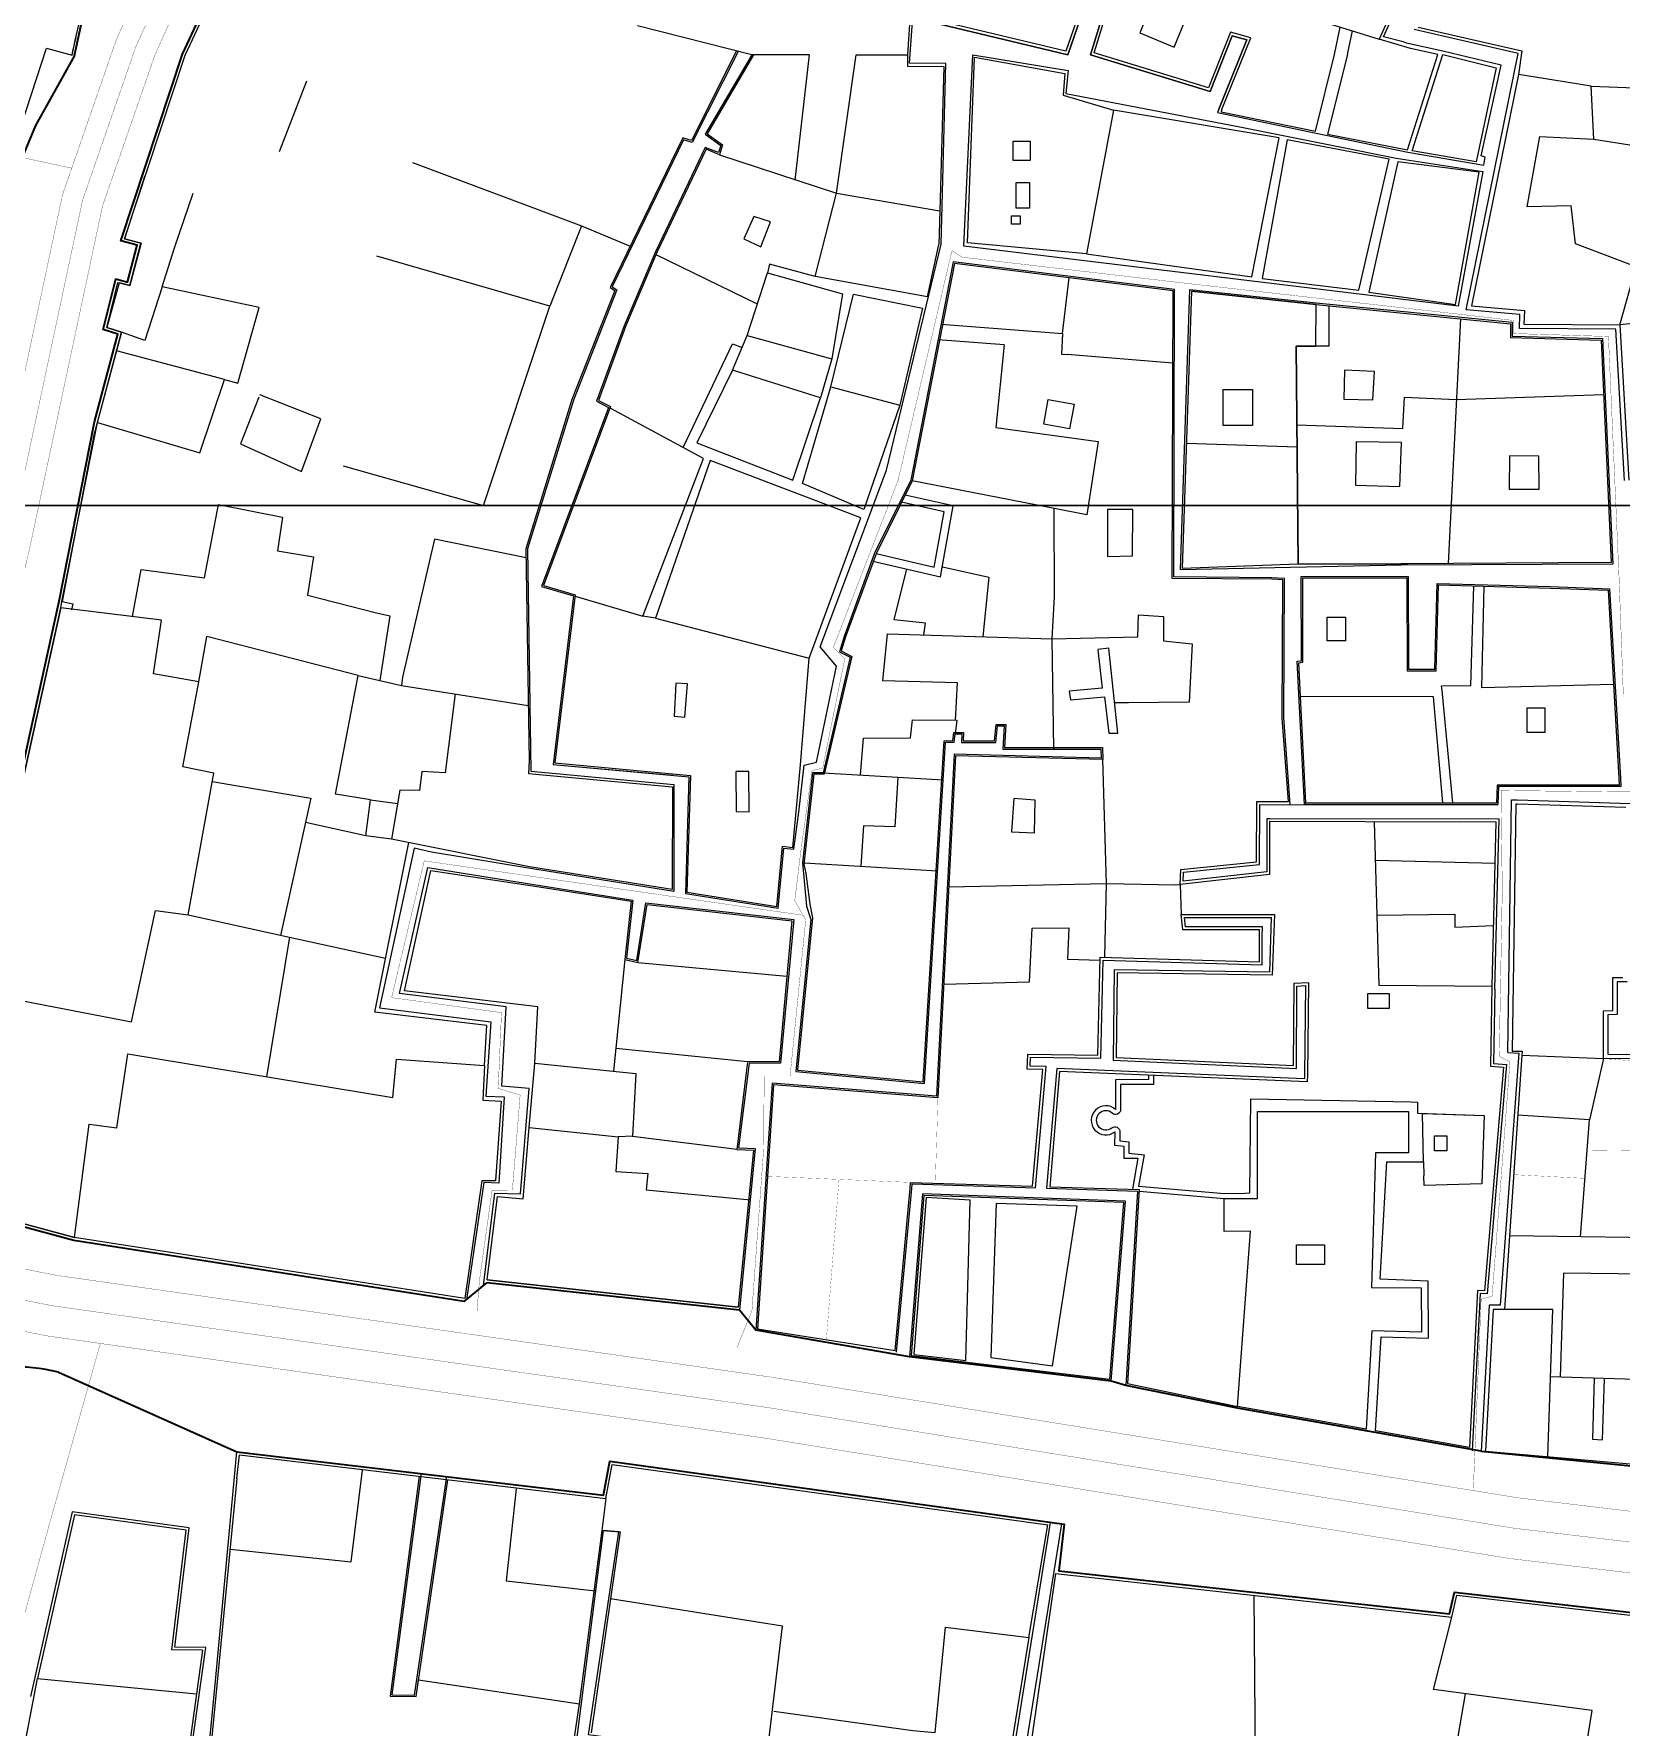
# Model space of a CAD drawing. Header units: millimetres. Extents: x 4203764 to 12476749, y 34048 to 3000914.
# Drawn here: x 11498438 to 11631358, y 2204188 to 2345947 of the extents above; entities that cross this region are included whole.
import ezdxf

# ---------------------------------------------------------------- set-up
doc = ezdxf.new("R2010")
doc.units = ezdxf.units.MM
doc.header["$MEASUREMENT"] = 0
for name, color, linetype, lineweight in [('2', 240, 'Continuous', 25), ('4', 1, 'Continuous', 35), ('building property', 253, 'Continuous', 15), ('road netwrk', 1, 'Continuous', 35), ('streets', 254, 'Continuous', 9)]:
    doc.layers.add(name, color=color, linetype=linetype, lineweight=lineweight)

msp = doc.modelspace()

# ---------------------------------------------------------------- linework, layer by layer
at = {"layer": '2', "const_width": 23.31871}
for points in [[(11342048.79395, 2283792.3258), (11367000.47043, 2272340.20737), (11378715.73745, 2265286.69877), (11402734.21332, 2257776.45994), (11414262.88726, 2256016.76953), (11454925.71031, 2249754.50609), (11475701.36311, 2246789.99508), (11480231.76511, 2245911.40656), (11486229.57225, 2269002.87917), (11494640.84738, 2303373.28406), (11500844.84346, 2332502.81187), (11505356.28519, 2345489.68327), (11519229.12762, 2376194.86505)], [(11522117.65889, 2374153.39902), (11508585.52512, 2344202.31802), (11504196.44078, 2331567.67097), (11498026.62462, 2302598.62764), (11489597.07053, 2268153.53073), (11483647.80142, 2245248.92886), (11500391.421, 2242001.81041), (11560380.79042, 2233462.16275), (11622745.37365, 2223382.5036), (11660188.69775, 2218907.11909), (11680825.9216, 2214742.33519), (11708277.19643, 2206561.17132), (11725899.05454, 2197409.32162), (11740171.49925, 2189395.27245), (11751882.38107, 2177570.30514), (11762736.41293, 2158787.71565), (11773126.06439, 2135238.18896)], [(11501609.05388, 2334702.70781), (11484717.29658, 2338326.82634), (11480446.35211, 2340252.07149), (11467777.20782, 2343203.90526), (11444874.49056, 2345725.09024), (11399265.54818, 2353168.46656)], [(11557308.46929, 2235944.36508), (11558567.57761, 2239015.63825), (11559552.69072, 2252621.36951), (11559594.5924, 2258671.51964), (11561762.98012, 2258672.37653), (11563074.1686, 2271777.86397), (11562154.63556, 2273369.0894), (11562656.28968, 2277481.37276), (11563603.66227, 2284275.10497), (11564491.96912, 2284466.8484), (11566342.24973, 2293627.33307), (11565386.79122, 2294582.03672), (11570811.60347, 2308573.21082), (11575317.945, 2327790.58181), (11576178.96512, 2327248.49357), (11595234.21693, 2325028.12079), (11618041.53147, 2322450.06654), (11622347.10214, 2321951.71446), (11622347.53439, 2320857.87425), (11630294.22926, 2320611.33775), (11631184.73698, 2300389.09479), (11631544.90696, 2290486.71397)], [(11632093.40663, 2282481.24583), (11621299.37187, 2282597.80849), (11621403.12444, 2274223.37214), (11621146.9483, 2260359.85895), (11622045.6777, 2259879.90325), (11620554.65238, 2240267.4328), (11619633.64653, 2240011.44834), (11618975.00937, 2223991.88772)], [(11562854.6971, 2272157.65309), (11531129.60073, 2276709.86854), (11528397.14166, 2265261.12176), (11537597.77629, 2264006.27023), (11537326.06085, 2257663.67818), (11539160.49533, 2257095.15088), (11538511.68451, 2249153.97039), (11536811.42939, 2249153.29849), (11535748.37722, 2241538.51003), (11535545.22953, 2238989.60536)], [(11706346.0997, 2201786.37653), (11679583.99395, 2209762.15085), (11659375.97229, 2213840.31775), (11622031.75555, 2218303.85653), (11559610.35896, 2228392.69813), (11499541.48292, 2236943.66377), (11482148.73443, 2240316.66889)], [(11504007.61653, 2236307.89767), (11500055.9012, 2222313.69562), (11495189.05474, 2204741.31983)]]:
    msp.add_lwpolyline(points, dxfattribs=at)
at = {"layer": '4', "lineweight": 30}
msp.add_xline((11792562.75326, 2306470.7114), (1, 0), dxfattribs=at)
at = {"layer": '4', "const_width": 23.31871}
for points in [[(11481294.00148, 2243093.91698), (11487913.32139, 2268578.20495), (11496333.736, 2302985.95585), (11502520.64212, 2332035.24142), (11506970.90516, 2344846.00064), (11520673.39326, 2375174.13203), (11527405.13584, 2381632.43807), (11540985.73388, 2400997.84427), (11552162.60311, 2409048.75867), (11563956.1612, 2412949.24295), (11583486.91535, 2417777.42656), (11602941.03972, 2417673.82023), (11630628.36745, 2414692.71715), (11642737.14139, 2417431.35445), (11653416.58929, 2423833.14784), (11664828.96285, 2435180.33311), (11683236.17639, 2451405.53048), (11699155.38163, 2464677.57261), (11712849.578, 2474782.36946), (11732366.7746, 2485487.25449), (11747948.75576, 2503224.6641), (11766563.23369, 2519667.88105), (11774950.8101, 2523535.19147)], [(11475275.97581, 2244261.00287), (11499966.45196, 2239472.73709), (11559995.57469, 2230927.43044), (11622388.5646, 2220843.18006), (11659782.33502, 2216373.71842), (11680204.95777, 2212252.24302), (11707311.64806, 2204173.77392)]]:
    msp.add_lwpolyline(points, dxfattribs=at)
at = {"layer": 'building property'}
for p, q in [((11555845.97635, 2335831.78315), (11565645.69702, 2332611.36591)), ((11559025.31272, 2323326.01476), (11550540.57254, 2327451.009)), ((11606865.78927, 2323196.17552), (11606889.80638, 2319797.2245)), ((11617892.34986, 2322101.63694), (11616864.68513, 2301608.47929)), ((11584566.69625, 2320859.33809), (11584488.97916, 2319142.61604)), ((11606889.80638, 2319797.2245), (11604152.77171, 2319796.1429)), ((11604152.77171, 2319796.1429), (11604313.74095, 2301581.29788)), ((11584488.97916, 2319142.61604), (11584970.23192, 2319103.15249)), ((11512731.96822, 2300414.17545), (11513890.33022, 2306541.10342)), ((11513890.33022, 2306541.10342), (11519254.25463, 2305471.822)), ((11519254.25463, 2305471.822), (11518842.78756, 2302669.53086)), ((11518842.78756, 2302669.53086), (11521854.79375, 2302176.2273)), ((11521854.79375, 2302176.2273), (11521360.97163, 2298961.82698)), ((11506686.61627, 2297160.06364), (11507420.23743, 2301104.03651)), ((11507420.23743, 2301104.03651), (11512731.96822, 2300414.17545)), ((11604313.74095, 2301581.29788), (11613485.00695, 2301584.92212)), ((11521360.97163, 2298961.82698), (11527137.63704, 2297480.63017)), ((11527137.63704, 2297480.63017), (11528249.12076, 2297212.67839)), ((11528249.12076, 2297212.67839), (11527405.9143, 2291811.47052)), ((11512249.97764, 2291688.8067), (11512930.46091, 2295484.93757)), ((11525583.00702, 2292243.04259), (11512930.46091, 2295484.93757)), ((11523685.04063, 2282299.72932), (11525583.00702, 2292243.04259)), ((11525583.00702, 2292243.04259), (11529228.82158, 2291379.89845)), ((11588274.72412, 2274803.9978), (11587949.96597, 2285189.41725)), ((11575061.87209, 2274523.22313), (11588274.72412, 2274803.9978)), ((11581808.95034, 2266590.07822), (11582035.84532, 2271066.58263)), ((11582035.84532, 2271066.58263), (11585099.94141, 2271113.47002)), ((11585099.94141, 2271113.47002), (11584995.08382, 2268491.05421)), ((11584995.08382, 2268491.05421), (11587731.52661, 2268402.28986)), ((11574641.04012, 2266388.37684), (11581808.95034, 2266590.07822)), ((11600258.37644, 2248905.68611), (11600336.87138, 2256788.99392)), ((11600336.87138, 2256788.99392), (11613750.98658, 2256538.4954)), ((11613750.98658, 2256538.4954), (11614304.20019, 2256511.73362)), ((11614304.20019, 2256511.73362), (11614304.56507, 2255588.37762)), ((11614304.56507, 2255588.37762), (11619900.15273, 2255396.19896)), ((11619900.15273, 2255396.19896), (11619698.93547, 2249685.68417)), ((11614852.6125, 2249529.61208), (11614821.42631, 2250331.21367)), ((11598143.94317, 2248865.42478), (11599847.59968, 2248897.86443)), ((11599847.59968, 2248897.86443), (11600258.37644, 2248905.68611)), ((11619698.93547, 2249685.68417), (11614852.6125, 2249529.61208)), ((11501833.6919, 2221969.23383), (11498733.25386, 2208261.51269)), ((11511198.08596, 2220669.53457), (11501833.6919, 2221969.23383)), ((11509998.58036, 2210652.32364), (11511198.08596, 2220669.53457)), ((11544121.68854, 2206131.98704), (11546039.68854, 2220647.51162)), ((11547541.60752, 2220529.59471), (11545095.95442, 2203701.19622)), ((11546039.68854, 2220647.51162), (11547541.60752, 2220529.59471)), ((11581762.3705, 2211682.81613), (11583350.16858, 2221112.07364)), ((11512566.45832, 2210636.1981), (11509998.58036, 2210652.32364)), ((11512566.45832, 2210636.1981), (11512061.49539, 2206988.00726)), ((11494222.45518, 2184681.21514), (11498733.25386, 2208261.51269)), ((11498733.25386, 2208261.51269), (11512061.49539, 2206988.00726)), ((11530438.96277, 2206745.0751), (11530645.33885, 2208146.80301)), ((11530645.33885, 2208146.80301), (11544121.68854, 2206131.98704)), ((11512061.49539, 2206988.00726), (11508943.03668, 2184458.16994))]:
    msp.add_line(p, q, dxfattribs=at)
for points in [[(11628112.80052, 2383122.62492), (11611104.59401, 2345489.57258)], [(11493587.17881, 2265755.92125), (11500698.44544, 2297892.26291), (11500794.3147, 2298412.00362), (11503760.98092, 2313424.00916), (11505772.63955, 2320977.07935), (11504540.27001, 2321372.18035), (11505478.91697, 2325137.64229), (11506469.71014, 2324868.9856), (11507399.69121, 2328437.84099), (11506040.05942, 2328792.13717), (11511113.08446, 2344170.26567), (11524307.37193, 2372405.39003)], [(11588306.45702, 2354432.50164), (11584861.35999, 2344491.78302), (11574563.72279, 2346950.58078)], [(11597895.31936, 2339563.24488), (11600338.04787, 2345623.27269), (11598638.79568, 2346085.77228), (11596802.60025, 2341432.10387), (11587226.67587, 2344364.15451), (11590188.34397, 2354036.80793)], [(11589616.09754, 2352167.88095), (11611104.59401, 2345489.57258)], [(11571885.78293, 2348472.98053), (11571599.41296, 2344194.16826)], [(11558558.89532, 2344189.015), (11548976.84328, 2346614.35549)], [(11607340.48735, 2344208.29219), (11607818.15973, 2346510.94798)], [(11608442.17363, 2344208.72755), (11608853.17592, 2346189.28018)], [(11614365.26736, 2346515.87917), (11623054.75839, 2344512.95784), (11622755.75569, 2342553.22529)], [(11613705.38948, 2344720.32529), (11611104.59401, 2345489.57258)], [(11616001.8436, 2344211.71493), (11613705.38948, 2344720.32529)], [(11557282.25139, 2344512.14998), (11553501.64006, 2337010.81672), (11552781.52266, 2337240.66195), (11546701.32632, 2324713.36491), (11547087.55888, 2324466.15088), (11543499.42253, 2315328.13713), (11539647.86658, 2302843.06213), (11539909.99464, 2285086.4243), (11539870.5103, 2284017.99473)], [(11558708.93642, 2344189.07429), (11554824.63118, 2337573.1134), (11556113.21665, 2336654.10952), (11555845.97635, 2335831.78315), (11554729.35027, 2336281.29263), (11550618.22538, 2327633.39072), (11547982.14123, 2321442.07133), (11545709.70147, 2315249.15438), (11546731.86854, 2314740.39884), (11541125.84981, 2299770.32976), (11543780.45471, 2298994.18585), (11542059.64287, 2284906.50794), (11553423.00327, 2283870.65503), (11553131.041, 2274101.88413), (11560654.28351, 2272896.22947), (11561130.38493, 2277927.57044), (11561991.41654, 2277831.39707), (11562643.99349, 2284745.37565), (11563372.18853, 2293686.81331)], [(11562199.53135, 2333706.76539), (11563388.15087, 2344190.92339), (11558558.89532, 2344189.015)], [(11565645.69702, 2332611.36591), (11567286.18308, 2344192.46379), (11571599.41296, 2344194.16826), (11571599.78928, 2343241.86865), (11574640.13327, 2343218.59594)], [(11584782.35071, 2342620.28978), (11584632.15955, 2340811.61315), (11588858.05317, 2339562.82237), (11586588.93538, 2327537.88039), (11576619.60934, 2328465.7037), (11577216.30558, 2344000.49182), (11584782.35071, 2342620.28978)], [(11597895.31936, 2339563.24488), (11597860.38558, 2339410.63364), (11605763.33321, 2337805.54012), (11607340.48735, 2344208.29219)], [(11608442.17363, 2344208.72755), (11606763.00149, 2337560.01109), (11613461.2157, 2336236.52879), (11616001.8436, 2344211.71493)], [(11619203.88049, 2335221.62516), (11613853.75546, 2336158.9679), (11616437.98217, 2344211.88728), (11620905.62918, 2343112.60865), (11619203.88049, 2335221.62516)], [(11628834.68015, 2341577.25209), (11639123.62547, 2341177.99348), (11639973.53664, 2343341.09641)], [(11521281.83285, 2341981.17903), (11518991.80246, 2336078.48283)], [(11574640.13327, 2343218.59594), (11574316.00327, 2331128.8897)], [(11622755.75569, 2342553.22529), (11618830.85327, 2323171.55743), (11623254.27733, 2322783.49001), (11623211.18607, 2321634.89742), (11631254.17941, 2321590.19503), (11632001.15775, 2308571.90328)], [(11631254.17941, 2321590.19503), (11632623.25619, 2326449.8388), (11627545.9944, 2328364.53924), (11627183.93304, 2331551.99041), (11623483.45208, 2331470.89396), (11624557.63883, 2337344.06309), (11629062.22075, 2337134.12361), (11628834.68015, 2341577.25209), (11622755.75569, 2342553.22529)], [(11588858.05317, 2339562.82237), (11586588.93538, 2327537.88039), (11592946.41166, 2326624.30893), (11592946.41166, 2326624.30893), (11600432.2467, 2325598.17867), (11602722.25782, 2337248.18994), (11588858.05317, 2339562.82237)], [(11603379.26863, 2337088.96412), (11601292.58726, 2325462.96247), (11609389.96767, 2324490.49078), (11611937.17019, 2335453.31882), (11603379.26863, 2337088.96412)], [(11629062.22075, 2337134.12361), (11636516.78747, 2335970.75001)], [(11530134.69771, 2335180.30053), (11544294.63604, 2329888.81489), (11541657.94968, 2323158.64969), (11527164.67848, 2327349.1472)], [(11612662.17316, 2335241.60169), (11610238.81595, 2324315.73961), (11617478.18727, 2323295.76832), (11619470.7224, 2334375.18837), (11612662.17316, 2335241.60169)], [(11507717.19411, 2334004.20336), (11506040.05942, 2328792.13717), (11507434.92686, 2328428.6592), (11506475.21495, 2324889.28709), (11505594.97742, 2325108.71097), (11504540.27001, 2321372.18035), (11505772.63955, 2320977.07935), (11503473.04368, 2312342.90613), (11500798.10413, 2298411.30463), (11501710.58354, 2298242.99238), (11501600.29738, 2297719.10267)], [(11514402.65564, 2317009.70478), (11515531.17427, 2316709.13902), (11517294.67094, 2323026.74132), (11509181.72816, 2324771.80592), (11510225.47122, 2328043.83394), (11511788.38992, 2332611.01357)], [(11573264.10904, 2323923.86268), (11563852.94424, 2325642.28655), (11565645.69702, 2332611.36591), (11574316.00327, 2331128.8897), (11574232.96411, 2328312.47872)], [(11558717.31964, 2330642.70776), (11557902.47145, 2328795.98351), (11559316.40213, 2328126.76874), (11560131.15733, 2330208.81943), (11558717.31964, 2330642.70776)], [(11544294.63604, 2329888.81489), (11548385.57155, 2328183.48974)], [(11573264.10904, 2323923.86268), (11574232.96411, 2328312.47872)], [(11563852.94424, 2325642.28655), (11560029.50394, 2326666.64205), (11559879.94068, 2325953.89848)], [(11617918.82616, 2279960.45817), (11601943.83809, 2279996.59621), (11601921.05146, 2279996.45644), (11601922.8004, 2275570.71843), (11594419.49294, 2274734.27123), (11594484.58899, 2275989.68964), (11600818.96331, 2276633.24759), (11600846.51387, 2281678.88508), (11603489.61567, 2281674.68379), (11602973.16299, 2288671.03935), (11603027.79559, 2300234.38245), (11602115.62296, 2300288.08593), (11593760.91874, 2300359.96793), (11593838.19625, 2324437.87232), (11575525.63429, 2326709.97743), (11571992.0242, 2308523.43357)], [(11558170.68476, 2320698.13104), (11559879.94068, 2325953.89848), (11566158.76379, 2324174.98142), (11565265.30194, 2318743.81849)], [(11574411.11619, 2321652.07859), (11584566.69625, 2320859.33809), (11585142.18419, 2325516.81766)], [(11509181.72816, 2324771.80592), (11507729.2041, 2320281.43095), (11505772.63955, 2320977.07935)], [(11565167.38732, 2316390.49452), (11567085.91077, 2324157.12323), (11572859.82381, 2322974.07053), (11570945.30542, 2314863.19835)], [(11605812.40348, 2323300.73862), (11595377.21766, 2324396.12895), (11594605.16782, 2301220.13081), (11604313.74095, 2301581.29788), (11604152.77171, 2319796.1429), (11605521.28904, 2319796.6837), (11605789.93417, 2319796.78986), (11605812.40348, 2323300.73862)], [(11595377.21766, 2324396.12895), (11605812.40348, 2323300.73862), (11622094.77852, 2321684.48779), (11622095.23901, 2320519.18278), (11629673.35457, 2320303.19293), (11630515.34694, 2301690.34622), (11612898.03659, 2301584.69017)], [(11524337.50128, 2309793.66381), (11536098.30412, 2306456.99091), (11541657.94968, 2323158.64969)], [(11639276.81337, 2316569.7772), (11640008.36139, 2322479.82416), (11631254.17941, 2321590.19503)], [(11556942.26469, 2317784.83842), (11558170.68476, 2320698.13104), (11565265.30194, 2318743.81849), (11564301.38397, 2315485.88777)], [(11503760.98092, 2313424.00916), (11512334.23126, 2310868.49624), (11514402.65564, 2317009.70478), (11505357.59546, 2319418.73486)], [(11552801.9569, 2311330.00481), (11556953.19655, 2320007.79892), (11557739.75156, 2319676.13983)], [(11579689.24297, 2319925.34696), (11578981.53899, 2312981.26503), (11587558.09433, 2311818.90719), (11586620.11678, 2305681.22365), (11571992.0242, 2308523.43357)], [(11579689.24297, 2319925.34696), (11574154.7516, 2320332.63876)], [(11553945.84613, 2311710.07732), (11561999.46817, 2308579.40549), (11564301.38397, 2315485.88777), (11556942.26469, 2317784.83842), (11553945.84613, 2311710.07732)], [(11593818.74581, 2318377.55934), (11593818.74581, 2318377.55934), (11584970.23192, 2319103.15249)], [(11608177.73715, 2317786.70665), (11608141.99392, 2315367.35431), (11610564.29274, 2315294.99736), (11610710.15586, 2317677.73798), (11608177.73715, 2317786.70665)], [(11567927.01212, 2306113.28911), (11562801.61066, 2308291.85738), (11565167.38732, 2316390.49452), (11570945.30542, 2314863.19835), (11567927.01212, 2306113.28911)], [(11517284.79995, 2315528.67119), (11515748.79835, 2311619.05085), (11520851.5649, 2309317.5413), (11522457.26052, 2313715.81608), (11517359.43336, 2315718.63733)], [(11604210.88964, 2313219.67458), (11613063.8556, 2312898.31551), (11613207.80555, 2315541.33482), (11617552.44675, 2315323.4653)], [(11617552.44675, 2315323.4653), (11629879.23343, 2315752.09281)], [(11543764.55963, 2298864.05844), (11549442.3261, 2297204.01333), (11554518.44956, 2310408.27697), (11546684.83325, 2314614.79785)], [(11594953.96944, 2311690.73157), (11604227.32595, 2311359.78599)], [(11609157.6954, 2311782.99095), (11609118.90767, 2308168.10153), (11612814.94326, 2308050.48041), (11612972.45326, 2311742.05863), (11609157.6954, 2311782.99095)], [(11555068.74567, 2310230.85311), (11550494.99064, 2297033.71132), (11563372.18853, 2293686.81331), (11567694.51068, 2305433.39797), (11555068.74567, 2310230.85311)], [(11622001.53424, 2310608.00554), (11621974.91759, 2307836.91844), (11624480.80339, 2307821.20656), (11624478.36612, 2310578.51945), (11622001.53424, 2310608.00554)], [(11571986.94016, 2308521.33672), (11568965.09501, 2302408.5656), (11566403.51132, 2295459.83905), (11566047.33619, 2294283.35244), (11566941.48006, 2293825.8184), (11564631.91456, 2283959.30413), (11563763.95823, 2283958.07226), (11562922.51595, 2276424.71423), (11563071.79669, 2275659.70783), (11563414.46778, 2273098.21921), (11563651.53461, 2271938.33498), (11562377.85429, 2259192.82917), (11572901.47759, 2258213.6247), (11574660.95332, 2286773.64768), (11575399.13022, 2286777.03381), (11575482.34526, 2287464.99106), (11576297.29108, 2287465.31311), (11576255.8585, 2286757.02064), (11578880.56138, 2286758.05785), (11579026.01733, 2288133.00498), (11579821.15759, 2288133.3192), (11579717.63638, 2286195.93328), (11587925.00367, 2286199.17661), (11587949.96597, 2285189.41725), (11575630.48944, 2285514.81845), (11574148.04912, 2256858.66838), (11560372.02051, 2257955.85694), (11559035.25698, 2237532.14749), (11570572.25331, 2235727.41697), (11571830.07235, 2249303.41573), (11571850.65009, 2249793.18144), (11582071.48007, 2249475.13354)], [(11568695.60634, 2301810.35035), (11574369.56669, 2300495.50357), (11575422.009, 2306428.85708), (11571391.70861, 2307317.26635)], [(11568975.56322, 2302429.74133), (11573835.86989, 2301303.44537), (11574654.88853, 2305920.82639), (11571103.82423, 2306734.91641)], [(11583850.99965, 2306219.25772), (11583871.52025, 2298851.24879), (11583692.96066, 2295301.34458), (11590877.97001, 2295478.57429), (11590948.08236, 2297318.18116), (11593037.88268, 2297177.50104), (11593038.69351, 2295125.66421), (11595436.17645, 2294887.36768), (11595191.8234, 2289988.08004), (11590095.37074, 2289950.4691), (11588931.05372, 2289954.80541)], [(11588339.32657, 2306129.80128), (11588340.8784, 2302202.84989), (11590425.14305, 2302250.98576), (11590470.97914, 2306130.64365), (11588339.32657, 2306129.80128)], [(11539659.19154, 2302075.90568), (11531977.04358, 2303652.98125), (11529308.15316, 2292080.94094), (11529228.82158, 2291379.89845), (11539841.44429, 2289730.04648)], [(11572973.87221, 2295633.77422), (11573096.91639, 2296606.98916), (11570469.68748, 2296897.49772), (11571532.58651, 2301152.92696)], [(11574518.27666, 2301333.88572), (11578399.30245, 2300449.56078), (11577901.54051, 2295480.95311)], [(11625436.1244, 2299538.01753), (11630268.35483, 2299364.4246), (11631163.24231, 2283635.21806), (11631204.65726, 2283054.74015), (11620965.27714, 2283059.05789), (11620917.3686, 2281566.59375), (11604957.72205, 2281554.88601), (11604359.4774, 2293303.28028), (11604712.53376, 2293350.46282), (11604691.77197, 2300383.07012), (11613402.68949, 2300401.48051), (11613430.27622, 2292622.34417), (11615871.91844, 2292621.05325), (11616067.22638, 2299808.80149), (11625436.1244, 2299538.01753)], [(11617273.17604, 2281563.92043), (11616359.95978, 2290987.26525), (11616318.28088, 2291359.44337), (11618782.6262, 2291384.71294), (11619023.63323, 2299723.35413)], [(11619871.70816, 2299698.8427), (11619665.03775, 2291225.89739), (11630715.79857, 2291499.82133)], [(11500698.44544, 2297892.26291), (11493587.17881, 2265755.92125), (11506622.88243, 2263228.45185), (11508611.41739, 2272566.05129), (11511346.16482, 2272193.05106), (11513499.26419, 2284047.34988), (11510909.70952, 2284585.11931), (11512249.97764, 2291688.8067), (11508452.00411, 2292376.96005), (11509140.72578, 2296859.98917), (11500698.44544, 2297892.26291)], [(11550494.99064, 2297033.71132), (11549442.3261, 2297204.01333)], [(11575605.83377, 2288500.88848), (11575770.40762, 2291622.12075), (11569535.0579, 2291792.64906), (11569923.20916, 2295728.38402), (11583692.96066, 2295301.34458), (11583826.51154, 2286068.19793)], [(11587534.0043, 2294368.21435), (11587888.66468, 2291156.39213), (11585132.31853, 2290908.22958), (11585238.61181, 2290202.34597), (11588100.9798, 2290450.55042), (11588455.57044, 2287415.21096), (11589197.68949, 2287415.50423), (11588452.76686, 2294509.76218), (11587529.63021, 2294407.82627)], [(11552193.60059, 2291561.93246), (11552063.64794, 2288813.39029), (11552948.18654, 2288748.29958), (11553176.4063, 2291529.59978), (11552194.26741, 2291576.03587)], [(11533709.47932, 2290683.32964), (11532889.8386, 2284094.79987), (11530934.87588, 2284194.15851), (11530735.00463, 2282591.98239), (11529080.81823, 2282641.39429), (11528386.81472, 2278533.44843), (11526236.84616, 2278819.18651), (11526627.24518, 2281823.81859), (11528891.62626, 2281521.52909)], [(11616427.04183, 2281563.29972), (11615636.93461, 2290451.30404), (11604502.97591, 2290485.24082)], [(11567660.5591, 2283908.42742), (11567900.48717, 2286976.41375), (11571840.16974, 2287001.81888), (11572006.70249, 2288528.1575), (11575737.828, 2288499.88842), (11575597.00548, 2287335.67731)], [(11539870.5103, 2284017.99473), (11551911.24924, 2282920.39384), (11551891.84078, 2274300.47504), (11539935.48748, 2276216.56814), (11528386.81472, 2278533.44843)], [(11557209.17552, 2284172.77652), (11557239.39221, 2280852.94722), (11558337.72521, 2280824.51268), (11558307.48569, 2284202.07912), (11557208.99981, 2284192.08083)], [(11564529.30518, 2284088.51768), (11570791.81303, 2283728.33717), (11570538.44006, 2279568.01197), (11567903.23862, 2279651.87195), (11567694.21261, 2276258.93652)], [(11513371.45593, 2283343.67714), (11521644.02905, 2281967.77034), (11519098.57416, 2270475.89009)], [(11570791.81303, 2283728.33717), (11574588.53766, 2283494.43523)], [(11526627.24518, 2281823.81859), (11523685.04063, 2282299.72932)], [(11580492.31483, 2281918.78317), (11580302.24765, 2279150.19316), (11582232.56942, 2279061.28312), (11582276.38136, 2281796.30476), (11580492.31483, 2281918.78317)], [(11631754.18644, 2281172.18867), (11622680.71135, 2281456.806), (11622538.75232, 2281458.92182), (11622230.57977, 2260782.30746), (11623062.22662, 2260769.91226), (11623043.41149, 2260431.6607)], [(11526236.84616, 2278819.18651), (11521194.0294, 2279936.17192)], [(11536180.01471, 2259574.97448), (11536383.06511, 2262922.46889), (11526991.23236, 2264046.62586), (11529839.10883, 2278242.091)], [(11610770.31379, 2276780.58112), (11620813.39271, 2276518.30478)], [(11540392.75702, 2259772.27307), (11540633.28428, 2264492.16212), (11529468.85426, 2265837.28514), (11531688.74348, 2275896.15437), (11540391.15642, 2274591.81729), (11548465.78445, 2273325.62022), (11547929.74307, 2268451.19456), (11549023.92951, 2268203.27177), (11549794.06565, 2273061.64774), (11561924.88291, 2271693.98547), (11560854.7064, 2259907.90599), (11558210.48679, 2259894.15221), (11557301.76742, 2252556.12363), (11558703.69879, 2252504.81751), (11557430.49905, 2239354.0555)], [(11562936.73619, 2276552.02677), (11574118.40385, 2275863.16623)], [(11588132.38186, 2268636.52053), (11588274.72412, 2274803.9978)], [(11588274.72412, 2274803.9978), (11594037.51632, 2274704.83685), (11594419.49294, 2274734.27123), (11594523.75422, 2272209.55266)], [(11511346.16482, 2272193.05106), (11519838.81899, 2270311.92564), (11517922.33488, 2258639.92275)], [(11582071.48007, 2249475.13354), (11582927.55893, 2259257.0878), (11581607.33831, 2259270.34484), (11581670.23758, 2260536.84343), (11587544.67493, 2260431.83648), (11587737.29524, 2268648.35998), (11601063.17802, 2268249.02707), (11601063.63013, 2270453.35057), (11601068.06372, 2270934.84187), (11594651.84741, 2270935.25391), (11594523.75422, 2272209.55266), (11602317.53113, 2272212.63255), (11602146.2549, 2267150.36671), (11589145.3833, 2267340.19948), (11589075.08772, 2260258.64798), (11603930.34756, 2259584.95981), (11603966.54771, 2266465.2987), (11605165.21875, 2266532.28552), (11605087.39993, 2258776.84881), (11605076.14489, 2258212.30697), (11584337.55912, 2259079.2665), (11583503.23067, 2249430.58087)], [(11610904.21647, 2272157.42677), (11617419.07712, 2272259.29184), (11617438.25645, 2271155.01387), (11620677.31423, 2271307.59094)], [(11519838.81899, 2270311.92564), (11527898.61383, 2268569.54046)], [(11547929.74307, 2268451.19456), (11546982.30564, 2259104.32884)], [(11549023.92951, 2268203.27177), (11561504.79075, 2267067.42197)], [(11633120.68496, 2260123.90004), (11629868.98219, 2260154.33909), (11629869.90292, 2264160.60125), (11630658.99455, 2264190.10401), (11630657.90469, 2266948.03153), (11631511.99513, 2266948.36905)], [(11494821.87546, 2265519.72642), (11492352.48215, 2265992.11607), (11490778.30693, 2256260.71321), (11497094.26915, 2246463.9005), (11501836.98965, 2245183.42823), (11503069.77912, 2254678.31514), (11505388.41486, 2254370.47006), (11506313.3778, 2260546.05505), (11528502.57003, 2256902.7014), (11528811.06762, 2260114.36423), (11536180.01471, 2259574.97448), (11536026.03289, 2256669.72416), (11537577.3735, 2256592.86606), (11537088.80974, 2249919.85358), (11535952.67881, 2249928.35723), (11534521.49374, 2240059.13647), (11501836.98965, 2245183.42823)], [(11620539.96556, 2266230.04035), (11620431.43834, 2259527.75923), (11621497.52355, 2259437.30837), (11619909.35002, 2240718.545), (11619325.87105, 2240735.97411), (11618662.37356, 2227591.91218), (11610781.59847, 2228990.32551)], [(11539907.04638, 2254374.79625), (11540392.75702, 2259772.27307), (11548852.21405, 2258914.7871), (11548567.00268, 2253654.0534), (11547354.46352, 2253602.20158)], [(11558210.48679, 2259894.15221), (11547175.74409, 2261012.67991)], [(11623043.41149, 2260431.6607), (11622004.70147, 2245329.79888)], [(11623043.41149, 2260431.6607), (11629868.98219, 2260154.33909), (11628706.87877, 2255020.44231)], [(11609999.97374, 2229129.02183), (11599242.78403, 2231037.84391), (11600322.16163, 2245706.62751), (11598109.42792, 2245670.10601), (11598108.32917, 2248450.51724), (11600919.41107, 2248438.80629), (11600916.53347, 2255720.67922), (11613562.74544, 2255725.67666), (11613564.10711, 2252279.91448)], [(11614793.25738, 2251507.27426), (11614730.07442, 2255573.76364), (11619899.9905, 2255391.59506), (11619698.93547, 2249685.68417), (11614852.6125, 2249529.61208)], [(11627945.69395, 2245244.75718), (11628706.87877, 2255020.44231), (11622699.64504, 2255433.62143)], [(11536387.51602, 2241621.39646), (11537274.87869, 2248600.73975), (11539411.24209, 2248423.77371), (11539907.04638, 2254374.79625), (11547354.46352, 2253602.20158), (11547179.13233, 2250711.49872), (11549852.73143, 2250529.96047), (11549713.32541, 2249160.09172), (11558436.14594, 2248329.63796)], [(11548567.00268, 2253654.0534), (11557303.74849, 2252572.12109)], [(11613564.10711, 2252279.91448), (11610797.08372, 2252278.82103), (11610455.95707, 2240986.39398), (11614610.17184, 2240952.87311), (11614628.44247, 2237243.20104), (11610474.12473, 2237375.4049), (11609999.97374, 2229129.02183)], [(11610781.59847, 2228990.32551), (11611248.59942, 2236862.443), (11615238.90321, 2236744.4573), (11615197.11114, 2241526.95077), (11611166.88944, 2241684.77489), (11611727.85231, 2251506.0629), (11614793.25738, 2251507.27426), (11614821.42631, 2250331.21367)], [(11573149.25548, 2248524.98358), (11572133.12768, 2235382.53079), (11576495.81052, 2234892.31198), (11576857.11219, 2248294.30273), (11573149.25548, 2248524.98358)], [(11583503.23067, 2249430.58087), (11591005.45395, 2249197.12953), (11590017.40962, 2232968.77453), (11599242.78403, 2231037.84391)], [(11590997.16047, 2249060.91139), (11598108.32917, 2248450.51724)], [(11579029.36721, 2248018.31137), (11578582.77333, 2235122.35861), (11583740.85362, 2234441.31518), (11585798.12805, 2247797.38241), (11579029.36721, 2248018.31137)], [(11501836.98965, 2245183.42823), (11497094.26915, 2246463.9005)], [(11534521.49374, 2240059.13647), (11501836.98965, 2245183.42823)], [(11536387.51602, 2241621.39646), (11557430.49905, 2239354.0555)], [(11557430.49905, 2239354.0555), (11536387.51602, 2241621.39646)], [(11637973.50762, 2242042.30197), (11626526.6143, 2242193.10656), (11626245.44354, 2233494.04578)], [(11625232.41797, 2226837.18932), (11625630.02152, 2239138.53032), (11621577.41186, 2239143.58806)], [(11639746.91757, 2233057.65157), (11625448.41333, 2233519.80737)], [(11629103.58403, 2233401.66506), (11628967.94887, 2228293.78792), (11629784.78698, 2228228.84497), (11629951.0973, 2233374.27176)], [(11514868.55895, 2219077.94282), (11525010.37896, 2218017.15193), (11525952.73766, 2225711.32955)], [(11515444.68299, 2225013.77684), (11515647.58572, 2226973.47218), (11546344.13508, 2223326.03599), (11546865.80341, 2226163.7919), (11583350.16858, 2221112.07364)], [(11515444.68299, 2225013.77684), (11511555.01736, 2184938.36281)], [(11530699.56861, 2225184.96017), (11528271.78489, 2206767.90746), (11530438.96277, 2206745.0751), (11533111.66514, 2224898.34919)], [(11538839.53278, 2224132.99538), (11537998.05272, 2216437.63011), (11545464.72246, 2215588.95318)], [(11546039.68854, 2220647.51162), (11546357.76467, 2223324.41649)], [(11583984.67982, 2217056.45068), (11581698.06714, 2201197.57056), (11579526.20451, 2187533.22896), (11578514.49519, 2181880.47114), (11606920.74495, 2177838.4852), (11609643.40171, 2180044.6007), (11610604.08938, 2180756.2556), (11610401.9322, 2185755.44705)], [(11583984.67982, 2217056.45068), (11617188.67467, 2213392.65278), (11617587.29481, 2215227.56597), (11649284.17168, 2211593.48366), (11649273.98383, 2209897.36701), (11649273.98383, 2209897.36701), (11644186.48423, 2192305.29265)], [(11561143.51477, 2212627.64406), (11546726.28405, 2214919.40074)], [(11600586.67724, 2215224.55173), (11600711.72303, 2201513.2269), (11608037.50159, 2200401.2313), (11607829.30679, 2197613.92172), (11604930.28064, 2197658.88664), (11602073.17729, 2187357.80278), (11610401.9322, 2185755.44705)], [(11642146.95094, 2184986.77954), (11631242.38367, 2186760.57141), (11632533.46653, 2194697.63556), (11627364.70043, 2195933.14853), (11628936.62335, 2205573.45548), (11615640.66758, 2207338.7569), (11617188.67467, 2213392.65278)], [(11548526.61762, 2194406.38071), (11548110.2459, 2190008.61536), (11549712.26958, 2189617.0622), (11548977.44214, 2186318.15748), (11556360.81242, 2185451.00269), (11557928.02888, 2194496.74096), (11558946.3398, 2194458.22166), (11561143.51477, 2212627.64406)], [(11560395.83785, 2205536.10694), (11572034.90429, 2203916.84375), (11573916.08235, 2203746.78375), (11574767.6572, 2212543.47761), (11581762.3705, 2211682.81613), (11576985.98641, 2182233.19828), (11558119.86681, 2184881.18202), (11558936.03293, 2192329.03228), (11568350.6193, 2191659.12259)], [(11511555.01736, 2184938.36281), (11531264.62023, 2181749.03677), (11532321.43164, 2188956.7684), (11546564.62239, 2186695.99918), (11546563.93354, 2190315.16651), (11547267.29921, 2196684.90769), (11549577.80235, 2196764.95524), (11550017.15631, 2200983.07298), (11543488.32568, 2201853.99291), (11544121.68854, 2206131.98704)], [(11618308.38704, 2206984.56432), (11616271.57396, 2195102.53585), (11628544.6556, 2193085.54238), (11629124.76582, 2195512.43233)]]:
    msp.add_lwpolyline(points, dxfattribs=at)
msp.add_lwpolyline([(11499503.51194, 2344740.58857), (11501640.52512, 2344166.52113, -0.0122790927), (11502955.06015, 2349675.5896), (11496214.5853, 2352675.78446), (11493225.98675, 2346531.29446), (11489483.84488, 2347381.92424), (11490296.96922, 2350959.06991), (11484533.60394, 2352269.14588), (11481855.08652, 2340788.92503), (11496951.72241, 2336963.31296), (11499503.51194, 2344740.58857)], format="xyb", close=True, dxfattribs=at)
for points in [[(11592345.99744, 2349165.84331), (11591041.40011, 2346033.74977), (11593917.6924, 2344835.70023), (11595222.28973, 2347967.79377)], [(11580445.95751, 2336954.41074), (11581861.20424, 2336954.97), (11581861.84498, 2335333.56242), (11580446.59824, 2335333.00315)], [(11580697.069, 2333503.82349), (11581820.94196, 2333504.26762), (11581821.79628, 2331342.39084), (11580697.92332, 2331341.94671)], [(11580316.15026, 2330723.53794), (11581019.46238, 2330723.81587), (11581019.73997, 2330021.35667), (11580316.42786, 2330021.07874)], [(11583377.80795, 2315336.0751), (11585548.93864, 2314942.68954), (11585175.35264, 2312880.83442), (11583004.22195, 2313274.21998)], [(11598019.89871, 2316175.58624), (11600477.11023, 2316176.55727), (11600478.3005, 2313164.53468), (11598021.08898, 2313163.56366)], [(11606727.81562, 2297100.8131), (11608277.47713, 2297101.42548), (11608278.25946, 2295121.69973), (11606728.59795, 2295121.08735)], [(11623496.72081, 2289512.7866), (11624975.96831, 2289513.37115), (11624976.77671, 2287467.66302), (11623497.52921, 2287467.07846)], [(11610677.52151, 2279984.34862), (11611074.06738, 2266293.11561), (11620544.71249, 2266230.00872), (11620903.02788, 2279950.61271)], [(11610143.24117, 2265611.63958), (11611931.20155, 2265612.34614), (11611931.70195, 2264346.05591), (11610143.74157, 2264345.34936)], [(11615717.49693, 2253694.24493), (11616749.10041, 2253694.65259), (11616749.59664, 2252438.90424), (11615717.99317, 2252438.49658)], [(11571909.8227, 2235290.69538), (11588531.80248, 2233306.32547), (11589707.85474, 2248102.8252), (11572976.63206, 2248697.62919)], [(11604183.98556, 2244560.88918), (11606522.49176, 2244561.8133), (11606523.13785, 2242926.8394), (11604184.63166, 2242925.91528)], [(11619999.99971, 2227298.7143), (11639119.55606, 2225616.64106), (11639902.92147, 2234907.98292), (11642119.52832, 2234937.91313), (11642087.46593, 2245082.25004), (11638002.38297, 2245100.8018), (11622004.70147, 2245329.79888), (11621577.41186, 2239143.58806), (11620643.07042, 2239144.75413), (11619999.99971, 2227298.7143)]]:
    msp.add_lwpolyline(points, close=True, dxfattribs=at)
at = {"layer": 'building property', "lineweight": 35, "const_width": 14.26455}
for points in [[(11639461.04948, 2259439.97665), (11629868.98219, 2260154.33909)], [(11574148.04912, 2256858.66838), (11573926.17824, 2249728.59595)], [(11628510.86554, 2252503.09885), (11638593.20596, 2252385.63256)], [(11571850.65009, 2249793.18144), (11559870.7053, 2250296.52452)], [(11565860.67769, 2250044.85298), (11564803.75514, 2236629.78223)], [(11622356.06089, 2250438.23265), (11628326.28636, 2250132.59975)]]:
    msp.add_lwpolyline(points, dxfattribs=at)
at = {"layer": 'building property'}
for points in [[(11591786.23372, 2258767.88078), (11591785.93744, 2258393.22612), (11589001.90992, 2258392.12594), (11589023.07417, 2255893.57415, 2.1552058864), (11588963.97966, 2254030.74533), (11588941.33471, 2252914.15073), (11589711.22749, 2252824.188), (11589711.62459, 2251819.30415), (11590882.84842, 2251821.06588), (11590451.39708, 2249214.37047)], [(11592202.6533, 2258750.4727), (11592202.0416, 2257976.9573), (11589421.88411, 2257975.85866), (11589439.49245, 2255897.10146, -0.6526405416), (11588744.23663, 2255584.27454, 2.1552058864), (11588705.30686, 2254357.09637, -0.6343923365), (11589380.32726, 2254022.30165), (11589365.35161, 2253283.87054), (11590127.51427, 2253194.81108), (11590127.89302, 2252236.36398), (11591426.31309, 2252089.85621), (11590944.80571, 2249483.36981), (11598143.94317, 2248865.42478)]]:
    msp.add_lwpolyline(points, format="xyb", dxfattribs=at)
at = {"layer": 'road netwrk'}
msp.add_line((11534483.21949, 2239815.01004), (11536361.04378, 2241375.70997), dxfattribs=at)
for points in [[(11501842.29498, 2344125.36864, -0.1002282472), (11518080.33804, 2382426.48275), (11521563.34664, 2380702.37232), (11523101.83228, 2383810.38595, -0.239454439), (11555364.23931, 2415458.54619, -0.032935725), (11575582.61249, 2419648.2446), (11576751.58987, 2422008.26941), (11580083.06702, 2421682.7043, -0.0405471749), (11616379.18861, 2421397.78237), (11631663.85864, 2418688.55641, -0.1099212459), (11635502.24929, 2421527.29757, 0.081966829), (11660317.40682, 2436978.75093), (11660132.38047, 2438426.2653), (11674745.28115, 2451228.83267), (11699567.9464, 2471586.71713), (11698786.43392, 2473124.8217), (11720548.01243, 2484443.62383, 0.1076487411), (11739541.66676, 2503632.44386)], [(11510878.41512, 2344247.67973), (11523865.96451, 2372096.23879), (11531494.61293, 2379632.22469, -0.1835036204), (11560392.33749, 2407656.852, -0.0580693359), (11590459.4389, 2413215.75185), (11592471.18735, 2413807.30602), (11611784.48469, 2412405.73763)], [(11501842.29498, 2344125.36864), (11498580.32132, 2338275.72779), (11496488.19628, 2333252.53801), (11494575.10205, 2322176.66541), (11492663.77256, 2313831.39151), (11489469.88489, 2296066.7481), (11485558.80323, 2277595.21147), (11480824.61593, 2263257.02322, -0.2202295254), (11463427.39047, 2252311.04141), (11443593.11821, 2256220.44286), (11419266.91722, 2260939.65604), (11417980.38284, 2261194.73335), (11417701.59387, 2258399.06795), (11410453.02707, 2258851.84401), (11410832.25232, 2262225.37942), (11384400.83106, 2266637.1176), (11366116.17802, 2276712.96675), (11344319.9962, 2288740.78176), (11337638.75824, 2274183.81667)]]:
    msp.add_lwpolyline(points, format="xyb", dxfattribs=at)
for points in [[(11534483.21949, 2239815.01004), (11501785.49709, 2244941.37417), (11496938.08763, 2246250.11108), (11490519.22272, 2256206.53816), (11492149.15117, 2266282.60222), (11493397.78265, 2266043.74169), (11500456.22917, 2297941.38535), (11500551.59029, 2298458.37121), (11503520.12277, 2313479.82045), (11505473.3582, 2320813.53212), (11504244.54649, 2321207.49247), (11505300.15271, 2325442.14643), (11506293.51645, 2325172.79272), (11507098.25663, 2328261.02906), (11505722.87818, 2328619.42854), (11510878.41512, 2344247.67973)], [(11571771.00706, 2235176.9899), (11558898.45212, 2237422.61564), (11557532.63152, 2239094.5121), (11536361.04378, 2241375.70997)], [(11619646.59262, 2227278.7665), (11599232.72411, 2230901.12922), (11589877.40636, 2232797.88067), (11588650.09238, 2233161.92614), (11571771.00706, 2235176.9899)], [(11500513.50637, 2233902.70028), (11515427.62733, 2227248.45501), (11515427.62733, 2227248.45501), (11546143.0246, 2223598.77927), (11546665.51201, 2226440.99083), (11584719.62843, 2221171.9208), (11584259.29285, 2217274.75762), (11616994.46584, 2213662.6905), (11617393.28859, 2215498.53634), (11649532.6076, 2211813.72755), (11649522.3868, 2210112.12696), (11677554.67447, 2206189.95151), (11694002.15245, 2201879.64412), (11706461.39251, 2198569.39392), (11725207.28219, 2188805.33661), (11732827.67653, 2184775.5056)], [(11640445.06001, 2225223.66389), (11619645.75265, 2227262.98144)]]:
    msp.add_lwpolyline(points, dxfattribs=at)
msp.add_arc((11497095.61569, 2220535.52671), 13797.22095, 75.6571808028, 147.0695006038, dxfattribs=at)
at = {"layer": 'streets'}
for p, q in [((11557410.72226, 2344479.63235), (11553567.47316, 2336854.01582)), ((11552848.96046, 2337083.34887), (11546867.9108, 2324760.3281)), ((11553567.47316, 2336854.01582), (11552848.96046, 2337083.34887)), ((11547246.81534, 2324517.80447), (11543621.60397, 2315285.37064)), ((11546867.9108, 2324760.3281), (11547246.81534, 2324517.80447)), ((11543621.60397, 2315285.37064), (11539777.5138, 2302824.49647)), ((11513668.33981, 2208336.29047), (11515427.62733, 2227248.45501)), ((11501656.86028, 2222224.83273), (11498157.28954, 2206752.45779)), ((11511452.03055, 2220865.34535), (11501656.86028, 2222224.83273)), ((11510256.28944, 2210879.57219), (11511452.03055, 2220865.34535)), ((11509205.77326, 2184687.13615), (11512828.95299, 2210863.41659)), ((11512828.95299, 2210863.41659), (11510256.28944, 2210879.57219)), ((11511415.83886, 2184641.34955), (11513668.33981, 2208336.29047))]:
    msp.add_line(p, q, dxfattribs=at)
msp.add_lwpolyline([(11597666.12975, 2339655.62862), (11600004.93561, 2345457.84056), (11598787.43313, 2345789.21833), (11596948.63617, 2341128.9566), (11586918.0484, 2344200.22055), (11589872.90315, 2353850.62195), (11588468.6537, 2354145.88553), (11585021.58271, 2344199.47111), (11574316.69131, 2346755.51018), (11574315.80659, 2348994.33546), (11576226.37559, 2355578.01559), (11577469.3225, 2362331.65093), (11585114.09813, 2373664.73732), (11585114.09813, 2373664.73732, -0.0122382725), (11591039.33068, 2380754.03306), (11594648.41579, 2383678.72303), (11596532.00427, 2386337.83126), (11596989.60487, 2386013.6883), (11599760.69484, 2389269.35323), (11601264.01805, 2388668.82427, 0.0330549981), (11610167.8235, 2404867.59631), (11610384.49772, 2407016.43233), (11613005.06435, 2412437.41832)], format="xyb", dxfattribs=at)
msp.add_lwpolyline([(11480440.567, 2399748.09623), (11475287.33761, 2390274.69809), (11472599.9711, 2381542.39511), (11472601.09985, 2378686.05835), (11470783.91145, 2372366.77507), (11473430.96649, 2368740.60354), (11470430.04206, 2360744.85415), (11466348.92875, 2344718.31333), (11496951.72241, 2336963.31296), (11499503.51194, 2344740.58857), (11501640.52512, 2344166.52113, -0.0862748062), (11516360.17448, 2380828.09015), (11480440.567, 2399748.09623)], format="xyb", close=True, dxfattribs=at)
for points in [[(11589872.90315, 2353850.62195), (11586918.0484, 2344200.22055), (11596948.63617, 2341128.9566), (11598787.43313, 2345789.21833), (11600004.93561, 2345457.84056), (11597544.83625, 2339354.71842), (11605805.34114, 2337629.64388), (11613494.92678, 2336043.72373), (11619862.28798, 2334967.97482), (11619978.83894, 2335611.0274), (11619631.23767, 2335740.82925), (11621316.09736, 2343318.47483), (11616419.39002, 2344497.25787), (11613396.86346, 2345170.79458), (11613097.31087, 2345269.173), (11611470.24517, 2345698.61743), (11628437.90551, 2383241.95564)], [(11574316.69131, 2346755.51018), (11585021.58271, 2344199.47111), (11588468.6537, 2354145.88553)], [(11541915.06544, 2284789.79182), (11553290.06641, 2283752.87779), (11552998.34424, 2273992.14012), (11560770.06753, 2272746.66459), (11561246.77468, 2277784.40674), (11562090.40461, 2277690.17706), (11562492.7807, 2280799.55732), (11562938.44932, 2284712.84063), (11563989.23117, 2284973.46018), (11563989.23117, 2284973.46018), (11565637.65538, 2293015.7153), (11564297.45589, 2294627.99719), (11569835.23581, 2309416.31358), (11574412.36332, 2328336.05094), (11574813.54428, 2343477.00867), (11571771.67566, 2343486.84862), (11572135.11163, 2348494.61684)], [(11631637.22005, 2308551.02085), (11630909.85079, 2321227.56684), (11622832.79584, 2321272.45854), (11622876.99763, 2322450.65233), (11618392.59915, 2322844.06904), (11622736.44106, 2344294.51345), (11614029.16742, 2346317.69943)], [(11558558.89532, 2344189.015), (11554653.14513, 2337536.5279), (11555960.87201, 2336603.87259), (11555765.76859, 2336003.51893), (11554664.76886, 2336446.73786), (11550500.25045, 2327686.52073), (11547861.8328, 2321489.7207), (11545548.35442, 2315184.96414), (11546569.82775, 2314676.55388), (11540955.85932, 2299685.25623), (11543638.73285, 2298900.84723), (11541915.06544, 2284789.79182), (11551913.40621, 2283878.37037)], [(11576324.59085, 2328167.28092), (11577058.84443, 2344196.32445), (11585062.21962, 2342865.84149), (11584861.64205, 2340963.78593), (11599415.35838, 2338171.55304), (11607380.00289, 2336578.31652), (11612508.56262, 2335547.19298), (11619765.78802, 2334435.55068), (11617718.10682, 2323137.77461), (11576324.59085, 2328167.28092)], [(11603637.58498, 2281427.33973), (11603102.54457, 2288675.50214), (11603157.73217, 2300356.31558), (11602119.98355, 2300417.41225), (11593890.69006, 2300488.21525), (11593967.92267, 2324552.12764), (11575421.68886, 2326853.22525), (11571870.97699, 2308578.66305), (11568846.09262, 2302459.74401), (11566280.81176, 2295500.98825), (11565892.21701, 2294217.41601), (11566792.45928, 2293756.76142), (11564529.30518, 2284088.51768), (11563648.22523, 2284087.26718), (11562807.46225, 2276559.99085), (11562807.46225, 2276559.99085), (11563134.69474, 2272921.37119), (11563508.59853, 2271808.91943), (11562236.18532, 2259076.09337), (11573022.38506, 2258072.45664), (11574782.6226, 2286644.84538), (11575513.84845, 2286648.19962), (11575597.00548, 2287335.67731), (11576160.14068, 2287335.89985), (11576118.70811, 2286627.60738), (11578996.96222, 2286628.74479), (11579142.41817, 2288003.69192), (11579684.69902, 2288003.90622), (11579581.17781, 2286066.52029), (11587798.80422, 2286069.76768), (11587817.28175, 2285322.32608), (11575507.81937, 2285647.46277), (11574025.73425, 2256998.17881), (11560251.50646, 2258095.22394), (11558898.45212, 2237422.61564)], [(11612898.81238, 2301455.33344), (11594471.25882, 2301085.70075), (11595252.55572, 2324539.28461), (11605825.54489, 2323429.42895), (11622224.09128, 2321801.64651), (11622224.54839, 2320644.90882), (11629797.15132, 2320429.07609), (11630650.65352, 2301561.79632), (11612898.81238, 2301455.33344)], [(11539777.5138, 2302824.49647), (11540052.3143, 2284209.42347), (11552041.05032, 2283116.56302), (11552020.85863, 2274148.78934), (11540034.74342, 2276069.65201), (11531735.88845, 2277445.04104), (11530271.48223, 2277761.91562), (11527384.96803, 2264409.69443), (11536714.92804, 2263243.30216), (11536290.39451, 2257025.38303), (11537811.37246, 2256943.55252), (11537363.43983, 2249741.96566), (11536105.3368, 2249781.4102), (11534664.05152, 2239965.30341)], [(11620785.40998, 2265981.29083), (11621156.73979, 2280200.24265), (11601943.35977, 2280243.70646), (11601673.84585, 2280242.05339), (11601675.60447, 2275791.80096), (11594681.33947, 2275012.10036), (11594720.39268, 2275765.26615), (11601064.85572, 2276409.84909), (11601092.27468, 2281431.38558), (11621044.56225, 2281399.67083)], [(11621864.31357, 2260668.95865), (11621864.31357, 2260668.95865), (11622179.68908, 2281828.85024), (11622689.1428, 2281821.25714), (11632124.78773, 2281525.27924)], [(11536096.08465, 2241155.49677), (11537043.47725, 2248883.95753), (11539185.93838, 2248822.92539), (11539916.36761, 2257640.78802), (11537614.77821, 2257847.90451), (11537981.53262, 2264489.223), (11529063.71549, 2265604.0909), (11531443.51009, 2276149.4522), (11540293.65887, 2274738.04592), (11548607.87257, 2273434.27898), (11548070.94972, 2268551.8378), (11548917.79284, 2268359.95851), (11549685.6643, 2273204.04781), (11562065.15834, 2271808.34902), (11560972.90747, 2259779.16001), (11558324.88801, 2259765.38646), (11557447.48436, 2252680.23652), (11558845.47264, 2252629.07469), (11557532.63152, 2239094.5121)], [(11582307.56371, 2249338.36551), (11583197.00227, 2259501.50317), (11581866.89496, 2259514.85949), (11581905.16778, 2260285.49598), (11587785.95635, 2260180.3755), (11587978.50665, 2268393.91219), (11601310.23434, 2267994.40413), (11601310.73844, 2270452.18756), (11601317.45797, 2271181.9344), (11594875.36322, 2271182.3481), (11594796.9367, 2271962.55205), (11602061.91712, 2271965.42298), (11601907.48446, 2267400.98801), (11588900.75125, 2267590.90637), (11588825.62384, 2260022.59868), (11604176.09942, 2259326.45241), (11604212.42981, 2266231.54553), (11604915.47434, 2266270.83463), (11604840.3161, 2258780.55136), (11604834.11976, 2258469.749), (11584111.7311, 2259336.03142), (11583244.70447, 2249309.20392)], [(11620785.40998, 2265981.29083), (11620682.3336, 2259754.46864), (11621764.63807, 2259662.64167), (11620135.79746, 2240464.56203), (11619560.46117, 2240481.7479), (11618896.00567, 2227318.70754)], [(11631870.37967, 2266583.97433), (11631022.58503, 2266583.6393), (11631023.66966, 2263838.94756), (11630234.35854, 2263809.4366), (11630233.60151, 2260515.47819), (11632760.44265, 2260491.82454)], [(11621864.31357, 2260668.95865), (11622783.57748, 2260599.00989), (11621238.63325, 2239508.54746), (11620297.43942, 2239509.72209), (11619645.75265, 2227262.98144)], [(11570688.35283, 2235578.32332), (11571959.18051, 2249294.72806), (11571974.5236, 2249659.90513), (11582307.56371, 2249338.36551)], [(11583244.70447, 2249309.20392), (11590868.23565, 2249071.97778), (11589877.40636, 2232797.88067), (11588650.09238, 2233161.92614), (11589847.5153, 2248227.30096), (11572857.50092, 2248831.30514), (11571771.00706, 2235176.9899), (11588650.09238, 2233161.92614)], [(11621652.55602, 2245330.60371), (11621665.1155, 2245330.57501)], [(11530861.74194, 2225414.53722), (11528420.72844, 2206897.12402), (11530326.20492, 2206877.04882), (11533017.75733, 2225158.3544)], [(11577246.2533, 2181771.79132), (11557760.54735, 2184652.37358), (11558716.84628, 2192560.43712), (11568115.48593, 2191995.7966), (11569460.24658, 2200236.77543), (11567444.19657, 2200446.87422), (11566409.42837, 2193815.21037), (11558054.66373, 2194315.08147), (11556574.08238, 2185056.69123), (11548759.60446, 2186185.41539), (11549500.67591, 2189522.40944), (11547908.04281, 2189905.70682), (11548467.03672, 2194502.10611), (11550705.11424, 2194435.2529), (11551531.2345, 2202663.18183), (11544875.45614, 2203537.12841), (11547419.25453, 2220537.32245), (11546100.77788, 2220642.63228), (11543727.60788, 2202030.53268), (11550228.59175, 2201175.77113)], [(11577246.2533, 2181771.79132), (11583560.6265, 2221332.39916)], [(11584485.10561, 2221204.39343), (11578115.07894, 2181643.35237)]]:
    msp.add_lwpolyline(points, dxfattribs=at)
msp.add_lwpolyline([(11625440.31512, 2299667.30948), (11630390.80893, 2299489.46806), (11631292.33963, 2283643.49533), (11631343.5786, 2282925.32251), (11621090.54866, 2282929.646), (11621042.64476, 2281437.32656), (11604834.78713, 2281425.43675), (11604224.22545, 2293415.71427), (11604582.84003, 2293463.63961), (11604562.03127, 2300512.15525), (11613531.58965, 2300531.11227), (11613559.17759, 2292751.63509), (11615746.02843, 2292750.47888), (11615941.43482, 2299941.85024)], close=True, dxfattribs=at)

doc.saveas('drawing.dxf')
